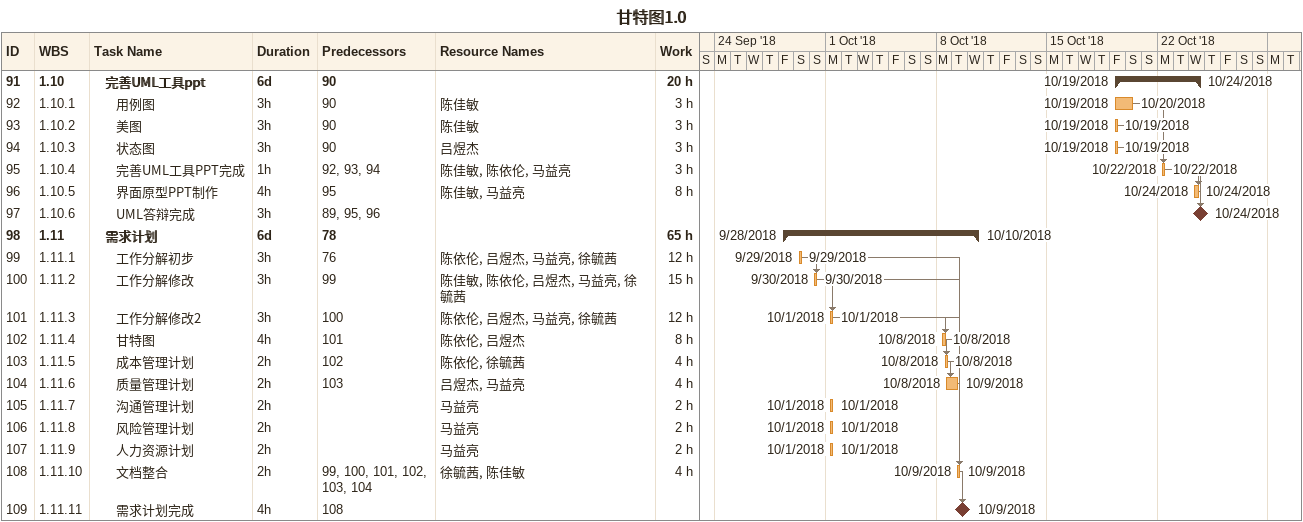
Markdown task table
甘特图1.0

| ID | WBS | Task | Duration | Start | Finish | Predecessors | Resources | Work (h) |
|---|---|---|---|---|---|---|---|---|
| 91 | 1.10 | **完善UML工具ppt** | 6d | 2018-10-19 | 2018-10-24 | 90 |  | 20 |
| 92 | 1.10.1 | 用例图 | 3h | 2018-10-19 | 2018-10-20 | 90 | 陈佳敏 | 3 |
| 93 | 1.10.2 | 美图 | 3h | 2018-10-19 | 2018-10-19 | 90 | 陈佳敏 | 3 |
| 94 | 1.10.3 | 状态图 | 3h | 2018-10-19 | 2018-10-19 | 90 | 吕煜杰 | 3 |
| 95 | 1.10.4 | 完善UML工具PPT完成 | 1h | 2018-10-22 | 2018-10-22 | 92, 93, 94 | 陈佳敏, 陈依伦, 马益亮 | 3 |
| 96 | 1.10.5 | 界面原型PPT制作 | 4h | 2018-10-24 | 2018-10-24 | 95 | 陈佳敏, 马益亮 | 8 |
| 97 | 1.10.6 | UML答辩完成 | 3h | 2018-10-24 | 2018-10-24 | 89, 95, 96 |  |  |
| 98 | 1.11 | **需求计划** | 6d | 2018-09-28 | 2018-10-10 | 78 |  | 65 |
| 99 | 1.11.1 | 工作分解初步 | 3h | 2018-09-29 | 2018-09-29 | 76 | 陈依伦, 吕煜杰, 马益亮, 徐毓茜 | 12 |
| 100 | 1.11.2 | 工作分解修改 | 3h | 2018-09-30 | 2018-09-30 | 99 | 陈佳敏, 陈依伦, 吕煜杰, 马益亮, 徐毓茜 | 15 |
| 101 | 1.11.3 | 工作分解修改2 | 3h | 2018-10-01 | 2018-10-01 | 100 | 陈依伦, 吕煜杰, 马益亮, 徐毓茜 | 12 |
| 102 | 1.11.4 | 甘特图 | 4h | 2018-10-08 | 2018-10-08 | 101 | 陈依伦, 吕煜杰 | 8 |
| 103 | 1.11.5 | 成本管理计划 | 2h | 2018-10-08 | 2018-10-08 | 102 | 陈依伦, 徐毓茜 | 4 |
| 104 | 1.11.6 | 质量管理计划 | 2h | 2018-10-08 | 2018-10-09 | 103 | 吕煜杰, 马益亮 | 4 |
| 105 | 1.11.7 | 沟通管理计划 | 2h | 2018-10-01 | 2018-10-01 |  | 马益亮 | 2 |
| 106 | 1.11.8 | 风险管理计划 | 2h | 2018-10-01 | 2018-10-01 |  | 马益亮 | 2 |
| 107 | 1.11.9 | 人力资源计划 | 2h | 2018-10-01 | 2018-10-01 |  | 马益亮 | 2 |
| 108 | 1.11.10 | 文档整合 | 2h | 2018-10-09 | 2018-10-09 | 99, 100, 101, 102, 103, 104 | 徐毓茜, 陈佳敏 | 4 |
| 109 | 1.11.11 | 需求计划完成 | 4h | 2018-10-09 | 2018-10-09 | 108 |  |  |
